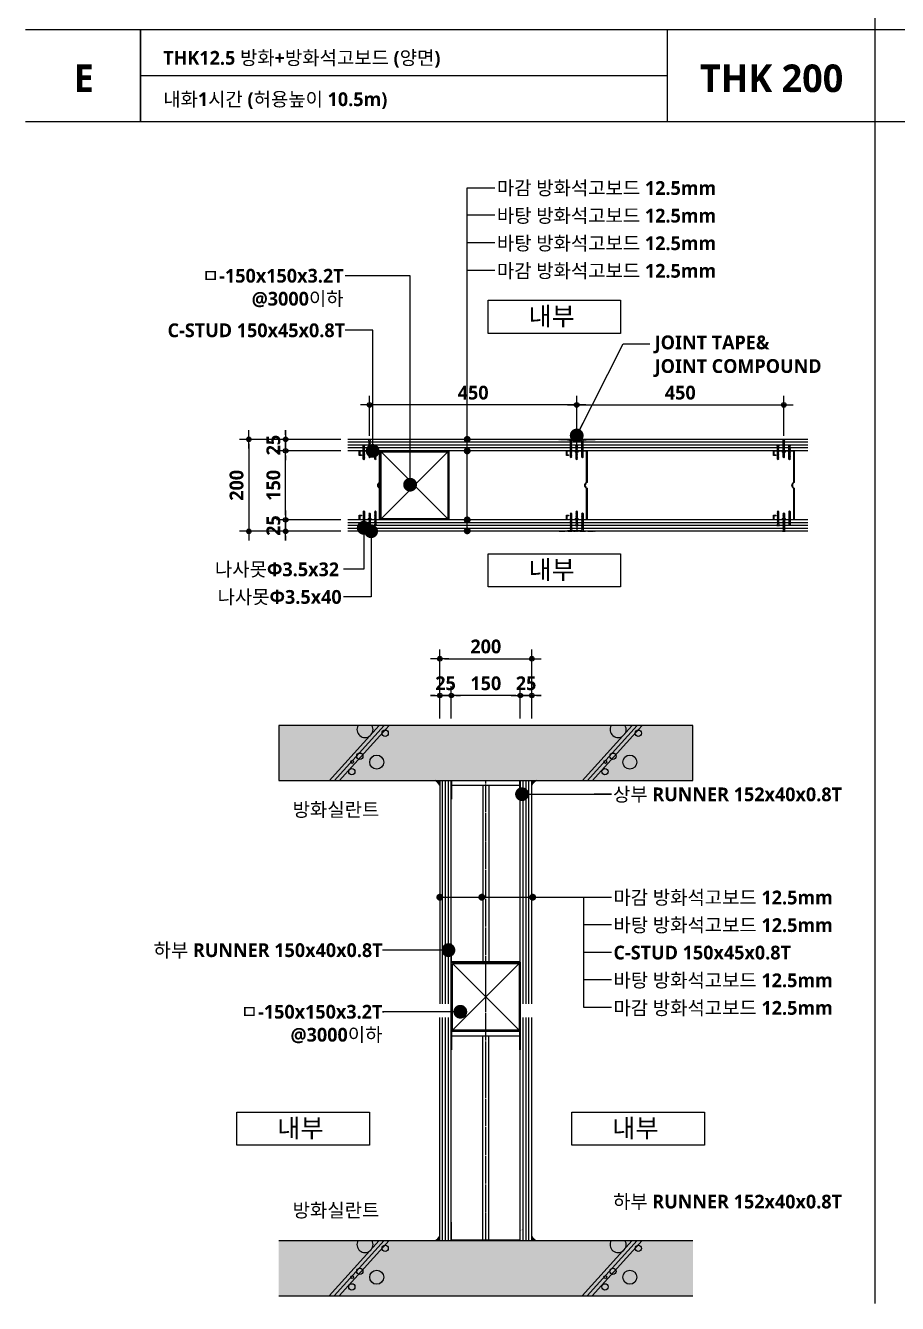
# Model space of a CAD drawing. Extents: x 200 to 24872, y 200 to 5740.
# Drawn here: x 200 to 2094, y 200 to 2978 of the extents above; entities that cross this region are included whole.
import ezdxf
from ezdxf.enums import TextEntityAlignment as Align

# ---------------------------------------------------------------- set-up
doc = ezdxf.new("R2010")
doc.units = 0
doc.header["$LTSCALE"] = 10
doc.header["$MEASUREMENT"] = 0
doc.header["$PDSIZE"] = -2
doc.linetypes.add('CEN', pattern=[62, 60, -1, 0, -1])
doc.layers.get('0').update_dxf_attribs({"linetype": 'CONTINUOUS'})
doc.layers.get('Defpoints').update_dxf_attribs({"color": 143, "linetype": 'CONTINUOUS'})
for name, color, linetype in [('A-253', 253, 'CONTINUOUS'), ('A-ANNO-GRA1', 7, 'CONTINUOUS'), ('A-ANNO-LEAD', 4, 'CONTINUOUS'), ('A-ANNO-TEXT1', 7, 'CONTINUOUS'), ('A-CON', 2, 'CONTINUOUS'), ('A-DIM', 7, 'CONTINUOUS'), ('A-FIN1', 6, 'CONTINUOUS'), ('A-LEADER', 7, 'CONTINUOUS'), ('A-ST-AXIS-BUB', 7, 'CONTINUOUS'), ('A-ST-AXIS-DIM', 7, 'CONTINUOUS'), ('A-STEEL', 7, 'CONTINUOUS'), ('A-STUD', 3, 'CONTINUOUS'), ('A-WALL-DRY', 7, 'CONTINUOUS'), ('CEN', 1, 'CEN'), ('CHAN', 3, 'CONTINUOUS'), ('HAT', 5, 'CONTINUOUS'), ('HT', 8, 'CONTINUOUS'), ('경량철골1', 8, 'CONTINUOUS'), ('나사못32', 8, 'CONTINUOUS'), ('나사못40', 8, 'CONTINUOUS'), ('조인트컴파운드', 8, 'CONTINUOUS')]:
    doc.layers.add(name, color=color, linetype=linetype)
doc.layers.add('A-TEXT-DP', color=181, linetype='CONTINUOUS', plot=False)
doc.styles.add('2020음성 1차', font='NanumGothicBold.ttf')
doc.dimstyles.new('DLEADER', dxfattribs={"dimscale": 50, "dimtxt": 3, "dimasz": 3, "dimexe": 1, "dimexo": 8, "dimgap": 1, "dimtad": 1, "dimdec": 0, "dimrnd": 0.25, "dimdsep": 32, "dimtxsty": '2020음성 1차', "dimblk": 'DOT', "dimcen": 5, "dimclrd": 4, "dimclre": 4, "dimclrt": 3, "dimadec": 0, "dimazin": 0, "dimtfac": 1, "dimtdec": 0, "dimtix": 1, "dimtmove": 2, "dimatfit": 1, "dimldrblk": 'DOT', "dimfxl": 1, "dimarcsym": 0})
doc.dimstyles.new('RI-DOT-150', dxfattribs={"dimscale": 150, "dimtxt": 3, "dimasz": 1, "dimexe": 2, "dimexo": 2, "dimgap": 1, "dimtad": 1, "dimdec": 0, "dimzin": 9, "dimdsep": 46, "dimtxsty": '2020음성 1차', "dimcen": 0, "dimclrd": 256, "dimclre": 256, "dimclrt": 3, "dimadec": 0, "dimazin": 0, "dimtm": 1e-09, "dimtfac": 1, "dimtdec": 0, "dimtix": 1, "dimtmove": 2, "dimatfit": 3, "dimfxl": 1.25, "dimtolj": 1, "dimtzin": 0, "dimlwd": -1, "dimlwe": -1, "dimarcsym": 0})

# ---------------------------------------------------------------- blocks, each defined once
blk = doc.blocks.new('DIMDOT')
at = {"layer": 'A-DIM', "color": 7, "linetype": 'Continuous'}
blk.add_line((-2, 0), (2, 0), dxfattribs=at)
for radius in [0.5, 0.25]:
    blk.add_circle((0, 0), radius, dxfattribs=at)
blk = doc.blocks.new('*D18')
at = {"layer": 'A-ST-AXIS-DIM'}
for p, q in [((885, 2078.7), (665, 2078.7)), ((685, 2068.7), (685, 1888.7)), ((885, 1878.7), (665, 1878.7))]:
    blk.add_line(p, q, dxfattribs=at)
at = {"layer": 'Defpoints', "color": 0}
for p in [(900, 2078.7), (685, 1878.7), (900, 1878.7)]:
    blk.add_point(p, dxfattribs=at)
at = {"layer": 'A-ST-AXIS-DIM', "linetype": 'ByBlock', "xscale": 10, "yscale": 10, "zscale": 10}
for p, rotation in [((685, 2078.7), 90), ((685, 1878.7), 270)]:
    blk.add_blockref('DIMDOT', p, dxfattribs=dict(at, rotation=rotation))
at = {"layer": 'A-ST-AXIS-DIM', "color": 3, "ltscale": 10, "insert": (658.5, 1978.7), "char_height": 30, "attachment_point": 5, "rotation": 90, "style": '2020음성 1차'}
blk.add_mtext('\\A1;200', dxfattribs=at)
blk = doc.blocks.new('*D19')
at = {"layer": 'A-ST-AXIS-DIM'}
for p, q in [((885, 2053.7), (745, 2053.7)), ((765, 1913.7), (765, 2043.7)), ((885, 1903.7), (745, 1903.7))]:
    blk.add_line(p, q, dxfattribs=at)
at = {"layer": 'Defpoints', "color": 0}
for p in [(765, 2053.7), (900, 2053.7), (900, 1903.7)]:
    blk.add_point(p, dxfattribs=at)
at = {"layer": 'A-ST-AXIS-DIM', "linetype": 'ByBlock', "xscale": 10, "yscale": 10, "zscale": 10}
for p, rotation in [((765, 2053.7), 90), ((765, 1903.7), 270)]:
    blk.add_blockref('DIMDOT', p, dxfattribs=dict(at, rotation=rotation))
at = {"layer": 'A-ST-AXIS-DIM', "color": 3, "ltscale": 10, "insert": (738.5, 1978.7), "char_height": 30, "attachment_point": 5, "rotation": 90, "style": '2020음성 1차'}
blk.add_mtext('\\A1;150', dxfattribs=at)
blk = doc.blocks.new('*D20')
at = {"layer": 'A-ST-AXIS-DIM'}
for p, q in [((765, 1913.7), (765, 1923.7)), ((885, 1903.7), (745, 1903.7)), ((765, 1878.7), (765, 1903.7)), ((885, 1878.7), (745, 1878.7)), ((765, 1868.7), (765, 1858.7))]:
    blk.add_line(p, q, dxfattribs=at)
at = {"layer": 'Defpoints', "color": 0}
for p in [(765, 1903.7), (900, 1903.7), (900, 1878.7)]:
    blk.add_point(p, dxfattribs=at)
at = {"layer": 'A-ST-AXIS-DIM', "linetype": 'ByBlock', "xscale": 10, "yscale": 10, "zscale": 10}
for p, rotation in [((765, 1903.7), 270), ((765, 1878.7), 90)]:
    blk.add_blockref('DIMDOT', p, dxfattribs=dict(at, rotation=rotation))
at = {"layer": 'A-ST-AXIS-DIM', "color": 3, "ltscale": 10, "insert": (738.5, 1891.2), "char_height": 30, "attachment_point": 5, "rotation": 90, "style": '2020음성 1차'}
blk.add_mtext('\\A1;25', dxfattribs=at)
blk = doc.blocks.new('*D21')
at = {"layer": 'A-ST-AXIS-DIM'}
for p, q in [((765, 2088.7), (765, 2098.7)), ((885, 2078.7), (745, 2078.7)), ((765, 2053.7), (765, 2078.7)), ((885, 2053.7), (745, 2053.7)), ((765, 2043.7), (765, 2033.7))]:
    blk.add_line(p, q, dxfattribs=at)
at = {"layer": 'Defpoints', "color": 0}
for p in [(765, 2078.7), (900, 2078.7), (900, 2053.7)]:
    blk.add_point(p, dxfattribs=at)
at = {"layer": 'A-ST-AXIS-DIM', "linetype": 'ByBlock', "xscale": 10, "yscale": 10, "zscale": 10}
for p, rotation in [((765, 2078.7), 270), ((765, 2053.7), 90)]:
    blk.add_blockref('DIMDOT', p, dxfattribs=dict(at, rotation=rotation))
at = {"layer": 'A-ST-AXIS-DIM', "color": 3, "ltscale": 10, "insert": (738.5, 2066.2), "char_height": 30, "attachment_point": 5, "rotation": 90, "style": '2020음성 1차'}
blk.add_mtext('\\A1;25', dxfattribs=at)
blk = doc.blocks.new('222')
at = {"layer": 'HT'}
for p, q in [((9529.3, 4310.3), (9583.7, 4370.3)), ((9540.1, 4310.3), (9594.5, 4370.3))]:
    blk.add_line(p, q, dxfattribs=at)
at = {"layer": 'HT', "color": 4}
blk.add_line((9534.7, 4310.3), (9589.1, 4370.3), dxfattribs=at)
at = {"layer": 'HT'}
for centre, radius in [((9569.8, 4360.6), 3.41), ((9542.8, 4350.1), 7.63), ((9569.4, 4350), 1.53), ((9561.1, 4343.7), 3.41), ((9533.6, 4318.7), 3.41)]:
    blk.add_circle(centre, radius, dxfattribs=at)
blk.add_arc((9555.5, 4314.7), 8.7, 329.3752, 210.6248, dxfattribs=at)
blk = doc.blocks.new('*D22')
at = {"layer": 'A-ST-AXIS-DIM'}
for p, q in [((1397.5, 2086.1), (1397.5, 2173.6)), ((1847.5, 2086.1), (1847.5, 2173.6)), ((1407.5, 2153.6), (1837.5, 2153.6))]:
    blk.add_line(p, q, dxfattribs=at)
at = {"layer": 'Defpoints', "color": 0}
for p in [(1847.5, 2153.6), (1397.5, 2071.1), (1847.5, 2071.1)]:
    blk.add_point(p, dxfattribs=at)
at = {"layer": 'A-ST-AXIS-DIM', "linetype": 'ByBlock', "xscale": 10, "yscale": 10, "zscale": 10, "rotation": 180}
blk.add_blockref('DIMDOT', (1397.5, 2153.6), dxfattribs=at)
at = {"layer": 'A-ST-AXIS-DIM', "linetype": 'ByBlock', "xscale": 10, "yscale": 10, "zscale": 10}
blk.add_blockref('DIMDOT', (1847.5, 2153.6), dxfattribs=at)
at = {"layer": 'A-ST-AXIS-DIM', "color": 3, "ltscale": 10, "insert": (1622.5, 2180.1), "char_height": 30, "attachment_point": 5, "style": '2020음성 1차'}
blk.add_mtext('\\A1;450', dxfattribs=at)
blk = doc.blocks.new('*D23')
at = {"layer": 'A-ST-AXIS-DIM'}
for p, q in [((947.5, 2086.1), (947.5, 2173.6)), ((1397.5, 2086.1), (1397.5, 2173.6)), ((1387.5, 2153.6), (957.5, 2153.6))]:
    blk.add_line(p, q, dxfattribs=at)
at = {"layer": 'Defpoints', "color": 0}
for p in [(947.5, 2153.6), (947.5, 2071.1), (1397.5, 2071.1)]:
    blk.add_point(p, dxfattribs=at)
at = {"layer": 'A-ST-AXIS-DIM', "linetype": 'ByBlock', "xscale": 10, "yscale": 10, "zscale": 10, "rotation": 180}
blk.add_blockref('DIMDOT', (947.5, 2153.6), dxfattribs=at)
at = {"layer": 'A-ST-AXIS-DIM', "linetype": 'ByBlock', "xscale": 10, "yscale": 10, "zscale": 10}
blk.add_blockref('DIMDOT', (1397.5, 2153.6), dxfattribs=at)
at = {"layer": 'A-ST-AXIS-DIM', "color": 3, "ltscale": 10, "insert": (1172.5, 2180.1), "char_height": 30, "attachment_point": 5, "style": '2020음성 1차'}
blk.add_mtext('\\A1;450', dxfattribs=at)
blk = doc.blocks.new('_Dot')
at = {"color": 0, "lineweight": -2}
blk.add_line((-0.5, 0), (-1, 0), dxfattribs=at)
at = {"color": 0, "const_width": 0.5}
blk.add_lwpolyline([(-0.25, 0, 1), (0.25, 0, 1)], format="xyb", close=True, dxfattribs=at)
blk = doc.blocks.new('SYM-DOT')
at = {"layer": 'A-LEADER', "const_width": 7.5}
blk.add_lwpolyline([(-7.1, 1.8, 1), (0.4, 1.8, 1)], format="xyb", close=True, dxfattribs=at)
blk = doc.blocks.new('*D24')
at = {"layer": 'A-ST-AXIS-DIM'}
for p, q in [((1100, 1471.7), (1100, 1621.7)), ((1300, 1471.7), (1300, 1621.7)), ((1110, 1601.7), (1290, 1601.7))]:
    blk.add_line(p, q, dxfattribs=at)
at = {"layer": 'Defpoints', "color": 0}
for p in [(1300, 1601.7), (1100, 1456.7), (1300, 1456.7)]:
    blk.add_point(p, dxfattribs=at)
at = {"layer": 'A-ST-AXIS-DIM', "linetype": 'ByBlock', "xscale": 10, "yscale": 10, "zscale": 10, "rotation": 180}
blk.add_blockref('DIMDOT', (1100, 1601.7), dxfattribs=at)
at = {"layer": 'A-ST-AXIS-DIM', "linetype": 'ByBlock', "xscale": 10, "yscale": 10, "zscale": 10}
blk.add_blockref('DIMDOT', (1300, 1601.7), dxfattribs=at)
at = {"layer": 'A-ST-AXIS-DIM', "color": 3, "ltscale": 10, "insert": (1200, 1628.2), "char_height": 30, "attachment_point": 5, "style": '2020음성 1차'}
blk.add_mtext('\\A1;200', dxfattribs=at)
blk = doc.blocks.new('*D25')
at = {"layer": 'A-ST-AXIS-DIM'}
for p, q in [((1125, 1471.7), (1125, 1541.7)), ((1275, 1471.7), (1275, 1541.7)), ((1265, 1521.7), (1135, 1521.7))]:
    blk.add_line(p, q, dxfattribs=at)
at = {"layer": 'Defpoints', "color": 0}
for p in [(1125, 1521.7), (1125, 1456.7), (1275, 1456.7)]:
    blk.add_point(p, dxfattribs=at)
at = {"layer": 'A-ST-AXIS-DIM', "linetype": 'ByBlock', "xscale": 10, "yscale": 10, "zscale": 10, "rotation": 180}
blk.add_blockref('DIMDOT', (1125, 1521.7), dxfattribs=at)
at = {"layer": 'A-ST-AXIS-DIM', "linetype": 'ByBlock', "xscale": 10, "yscale": 10, "zscale": 10}
blk.add_blockref('DIMDOT', (1275, 1521.7), dxfattribs=at)
at = {"layer": 'A-ST-AXIS-DIM', "color": 3, "ltscale": 10, "insert": (1200, 1548.2), "char_height": 30, "attachment_point": 5, "style": '2020음성 1차'}
blk.add_mtext('\\A1;150', dxfattribs=at)
blk = doc.blocks.new('*D26')
at = {"layer": 'A-ST-AXIS-DIM'}
for p, q in [((1100, 1471.7), (1100, 1541.7)), ((1125, 1471.7), (1125, 1541.7)), ((1090, 1521.7), (1080, 1521.7)), ((1125, 1521.7), (1100, 1521.7)), ((1135, 1521.7), (1145, 1521.7))]:
    blk.add_line(p, q, dxfattribs=at)
at = {"layer": 'Defpoints', "color": 0}
for p in [(1100, 1521.7), (1100, 1456.7), (1125, 1456.7)]:
    blk.add_point(p, dxfattribs=at)
at = {"layer": 'A-ST-AXIS-DIM', "linetype": 'ByBlock', "xscale": 10, "yscale": 10, "zscale": 10}
blk.add_blockref('DIMDOT', (1100, 1521.7), dxfattribs=at)
at = {"layer": 'A-ST-AXIS-DIM', "linetype": 'ByBlock', "xscale": 10, "yscale": 10, "zscale": 10, "rotation": 180}
blk.add_blockref('DIMDOT', (1125, 1521.7), dxfattribs=at)
at = {"layer": 'A-ST-AXIS-DIM', "color": 3, "ltscale": 10, "insert": (1112.5, 1548.2), "char_height": 30, "attachment_point": 5, "style": '2020음성 1차'}
blk.add_mtext('\\A1;25', dxfattribs=at)
blk = doc.blocks.new('*D27')
at = {"layer": 'A-ST-AXIS-DIM'}
for p, q in [((1275, 1471.7), (1275, 1541.7)), ((1300, 1471.7), (1300, 1541.7)), ((1265, 1521.7), (1255, 1521.7)), ((1300, 1521.7), (1275, 1521.7)), ((1310, 1521.7), (1320, 1521.7))]:
    blk.add_line(p, q, dxfattribs=at)
at = {"layer": 'Defpoints', "color": 0}
for p in [(1275, 1521.7), (1275, 1456.7), (1300, 1456.7)]:
    blk.add_point(p, dxfattribs=at)
at = {"layer": 'A-ST-AXIS-DIM', "linetype": 'ByBlock', "xscale": 10, "yscale": 10, "zscale": 10}
blk.add_blockref('DIMDOT', (1275, 1521.7), dxfattribs=at)
at = {"layer": 'A-ST-AXIS-DIM', "linetype": 'ByBlock', "xscale": 10, "yscale": 10, "zscale": 10, "rotation": 180}
blk.add_blockref('DIMDOT', (1300, 1521.7), dxfattribs=at)
at = {"layer": 'A-ST-AXIS-DIM', "color": 3, "ltscale": 10, "insert": (1287.5, 1548.2), "char_height": 30, "attachment_point": 5, "style": '2020음성 1차'}
blk.add_mtext('\\A1;25', dxfattribs=at)
blk = doc.blocks.new('kcc나사못40')
at = {"layer": '나사못40'}
for p, q in [((1.5, 38.5), (1, 38.2)), ((1, 38.2), (1.5, 37.9)), ((1.5, 37.2), (1, 36.9)), ((1, 36.9), (1.5, 36.6)), ((1.5, 35.9), (1, 35.6)), ((1, 35.6), (1.5, 35.3)), ((1.5, 34.6), (1, 34.3)), ((1, 34.3), (1.5, 34)), ((1.5, 33.3), (1, 33)), ((1, 33), (1.5, 32.7)), ((1.5, 32), (1, 31.7)), ((1, 31.7), (1.5, 31.4)), ((1.5, 30.7), (1, 30.4)), ((1, 30.4), (1.5, 30.1)), ((1.5, 29.4), (1, 29.1)), ((1, 29.1), (1.5, 28.8)), ((1.5, 28.1), (1, 27.8)), ((1, 27.8), (1.5, 27.5)), ((1.5, 38.5), (2.8, 40)), ((1.5, 38.5), (4, 37.9)), ((1.5, 37.9), (4, 37.3)), ((1.5, 37.9), (1.5, 37.2)), ((1.5, 37.9), (4, 37.9)), ((1.5, 37.2), (4, 36.6)), ((1.5, 36.6), (4, 36)), ((1.5, 36.6), (1.5, 35.9)), ((1.5, 36.6), (4, 36.6)), ((1.5, 35.9), (4, 35.3)), ((1.5, 35.3), (4, 34.7)), ((1.5, 35.3), (1.5, 34.6)), ((1.5, 35.3), (4, 35.3)), ((1.5, 34.6), (4, 34)), ((1.5, 34), (1.5, 33.3)), ((1.5, 34), (4, 33.4)), ((1.5, 34), (4, 34)), ((1.5, 33.3), (4, 32.7)), ((1.5, 32.7), (4, 32.1)), ((1.5, 32.7), (1.5, 32)), ((1.5, 32.7), (4, 32.7)), ((1.5, 32), (4, 31.4)), ((1.5, 31.4), (1.5, 30.7)), ((1.5, 31.4), (4, 30.8)), ((1.5, 31.4), (4, 31.4)), ((1.5, 30.7), (4, 30.1)), ((1.5, 30.1), (4, 29.5)), ((1.5, 30.1), (1.5, 29.4)), ((1.5, 30.1), (4, 30.1)), ((1.5, 29.4), (4, 28.8)), ((1.5, 28.8), (1.5, 28.1)), ((1.5, 28.8), (4, 28.2)), ((1.5, 28.8), (4, 28.8)), ((1.5, 28.1), (4, 27.5)), ((4, 38.6), (2.8, 40)), ((4, 38.6), (4, 37.9)), ((4, 37.9), (4.5, 37.6)), ((4.5, 37.6), (4, 37.3)), ((4, 37.3), (4, 36.6)), ((4, 36.6), (4.5, 36.3)), ((4.5, 36.3), (4, 36)), ((4, 36), (4, 35.3)), ((4, 35.3), (4.5, 35)), ((4.5, 35), (4, 34.7)), ((4, 34.7), (4, 34)), ((4, 34), (4.5, 33.7)), ((4.5, 33.7), (4, 33.4)), ((4, 33.4), (4, 32.7)), ((4, 32.7), (4.5, 32.4)), ((4.5, 32.4), (4, 32.1)), ((4, 32.1), (4, 31.4)), ((4, 31.4), (4.5, 31.1)), ((4.5, 31.1), (4, 30.8)), ((4, 30.8), (4, 30.1)), ((4, 30.1), (4.5, 29.8)), ((4.5, 29.8), (4, 29.5)), ((4, 29.5), (4, 28.8)), ((4, 28.8), (4.5, 28.5)), ((4.5, 28.5), (4, 28.2)), ((4, 28.2), (4, 27.5)), ((0, 0.4), (5.5, 0.4)), ((0, 0), (0, 0.4)), ((1.5, 26.8), (1, 26.5)), ((1, 26.5), (1.5, 26.2)), ((1.5, 25.5), (1, 25.2)), ((1, 25.2), (1.5, 24.9)), ((1.5, 24.2), (1, 23.9)), ((1, 23.9), (1.5, 23.6)), ((1.5, 22.9), (1, 22.6)), ((1, 22.6), (1.5, 22.3)), ((1.5, 21.6), (1, 21.3)), ((1, 21.3), (1.5, 21)), ((1.5, 20.3), (1, 20)), ((1, 20), (1.5, 19.7)), ((1.5, 19), (1, 18.7)), ((1, 18.7), (1.5, 18.4)), ((1.5, 17.7), (1, 17.4)), ((1, 17.4), (1.5, 17.1)), ((1.5, 16.4), (1, 16.1)), ((1, 16.1), (1.5, 15.8)), ((1.5, 15.1), (1, 14.8)), ((1, 14.8), (1.5, 14.5)), ((1.5, 13.8), (1, 13.5)), ((1, 13.5), (1.5, 13.2)), ((1.5, 12.5), (1, 12.2)), ((1, 12.2), (1.5, 11.9)), ((1.5, 11.2), (1, 10.9)), ((1, 10.9), (1.5, 10.6)), ((1.5, 9.9), (1, 9.6)), ((1, 9.6), (1.5, 9.3)), ((1.5, 8.6), (1, 8.3)), ((1, 8.3), (1.5, 8)), ((1.5, 7.3), (1, 7)), ((1, 7), (1.5, 6.7)), ((1.5, 27.5), (4, 26.9)), ((1.5, 27.5), (1.5, 26.8)), ((1.5, 27.5), (4, 27.5)), ((1.5, 26.8), (4, 26.2)), ((1.5, 26.2), (1.5, 25.5)), ((1.5, 26.2), (4, 25.6)), ((1.5, 26.2), (4, 26.2)), ((1.5, 25.5), (4, 24.9)), ((1.5, 24.9), (4, 24.3)), ((1.5, 24.9), (1.5, 24.2)), ((1.5, 24.9), (4, 24.9)), ((1.5, 24.2), (4, 23.6)), ((1.5, 23.6), (1.5, 22.9)), ((1.5, 23.6), (4, 23)), ((1.5, 23.6), (4, 23.6)), ((1.5, 22.9), (4, 22.3)), ((1.5, 22.3), (4, 21.7)), ((1.5, 22.3), (1.5, 21.6)), ((1.5, 22.3), (4, 22.3)), ((1.5, 21.6), (4, 21)), ((1.5, 21), (1.5, 20.3)), ((1.5, 21), (4, 20.4)), ((1.5, 21), (4, 21)), ((1.5, 20.3), (4, 19.7)), ((1.5, 19.7), (4, 19.1)), ((1.5, 19.7), (1.5, 19)), ((1.5, 19.7), (4, 19.7)), ((1.5, 19), (4, 18.4)), ((1.5, 18.4), (1.5, 17.7)), ((1.5, 18.4), (4, 17.8)), ((1.5, 18.4), (4, 18.4)), ((1.5, 17.7), (4, 17.1)), ((1.5, 17.1), (4, 16.5)), ((1.5, 17.1), (1.5, 16.4)), ((1.5, 17.1), (4, 17.1)), ((1.5, 16.4), (4, 15.8)), ((1.5, 15.8), (1.5, 15.1)), ((1.5, 15.8), (4, 15.2)), ((1.5, 15.8), (4, 15.8)), ((1.5, 15.1), (4, 14.5)), ((1.5, 14.5), (4, 13.9)), ((1.5, 14.5), (1.5, 13.8)), ((1.5, 14.5), (4, 14.5)), ((1.5, 13.8), (4, 13.2)), ((1.5, 13.2), (1.5, 12.5)), ((1.5, 13.2), (4, 12.6)), ((1.5, 13.2), (4, 13.2)), ((1.5, 12.5), (4, 11.9)), ((1.5, 11.9), (4, 11.3)), ((1.5, 11.9), (1.5, 11.2)), ((1.5, 11.9), (4, 11.9)), ((1.5, 11.2), (4, 10.6)), ((1.5, 10.6), (1.5, 9.9)), ((1.5, 10.6), (4, 10)), ((1.5, 10.6), (4, 10.6)), ((1.5, 9.9), (4, 9.3)), ((1.5, 9.3), (4, 8.7)), ((1.5, 9.3), (1.5, 8.6)), ((1.5, 9.3), (4, 9.3)), ((1.5, 8.6), (4, 8)), ((1.5, 8), (1.5, 7.3)), ((1.5, 8), (4, 7.4)), ((1.5, 8), (4, 8)), ((1.5, 7.3), (4, 6.7)), ((1.5, 6.7), (4, 6.1)), ((1.5, 6.7), (4, 6.7)), ((1.5, 6.7), (1.5, 5.4)), ((4, 27.5), (4.5, 27.2)), ((4.5, 27.2), (4, 26.9)), ((4, 26.9), (4, 26.2)), ((4, 26.2), (4.5, 25.9)), ((4.5, 25.9), (4, 25.6)), ((4, 25.6), (4, 24.9)), ((4, 24.9), (4.5, 24.6)), ((4.5, 24.6), (4, 24.3)), ((4, 24.3), (4, 23.6)), ((4, 23.6), (4.5, 23.3)), ((4.5, 23.3), (4, 23)), ((4, 23), (4, 22.3)), ((4, 22.3), (4.5, 22)), ((4.5, 22), (4, 21.7)), ((4, 21.7), (4, 21)), ((4, 21), (4.5, 20.7)), ((4.5, 20.7), (4, 20.4)), ((4, 20.4), (4, 19.7)), ((4, 19.7), (4.5, 19.4)), ((4.5, 19.4), (4, 19.1)), ((4, 19.1), (4, 18.4)), ((4, 18.4), (4.5, 18.1)), ((4.5, 18.1), (4, 17.8)), ((4, 17.8), (4, 17.1)), ((4, 17.1), (4.5, 16.8)), ((4.5, 16.8), (4, 16.5)), ((4, 16.5), (4, 15.8)), ((4, 15.8), (4.5, 15.5)), ((4.5, 15.5), (4, 15.2)), ((4, 15.2), (4, 14.5)), ((4, 14.5), (4.5, 14.2)), ((4.5, 14.2), (4, 13.9)), ((4, 13.9), (4, 13.2)), ((4, 13.2), (4.5, 12.9)), ((4.5, 12.9), (4, 12.6)), ((4, 12.6), (4, 11.9)), ((4, 11.9), (4.5, 11.6)), ((4.5, 11.6), (4, 11.3)), ((4, 11.3), (4, 10.6)), ((4, 10.6), (4.5, 10.3)), ((4.5, 10.3), (4, 10)), ((4, 10), (4, 9.3)), ((4, 9.3), (4.5, 9)), ((4.5, 9), (4, 8.7)), ((4, 8.7), (4, 8)), ((4, 8), (4.5, 7.7)), ((4.5, 7.7), (4, 7.4)), ((4, 7.4), (4, 6.7)), ((4, 6.7), (4.5, 6.4)), ((4.5, 6.4), (4, 6.1)), ((4, 6.1), (4, 5.4)), ((5.5, 0), (5.5, 0.4)), ((0, 0), (5.5, 0))]:
    blk.add_line(p, q, dxfattribs=at)
at = {"layer": '나사못40', "extrusion": (0, 0, -1)}
blk.add_ellipse((0, 5.4), major_axis=(0, -5), ratio=0.3, start_param=4.712389, end_param=6.283185, dxfattribs=at)
at = {"layer": '나사못40'}
blk.add_ellipse((5.5, 5.4), major_axis=(0, -5), ratio=0.3, start_param=4.712389, end_param=6.283185, dxfattribs=at)
blk = doc.blocks.new('kcc나사못32')
at = {"layer": '나사못32'}
for p, q in [((1.5, 29.9), (1, 29.6)), ((1, 29.6), (1.5, 29.3)), ((1.5, 28.6), (1, 28.3)), ((1, 28.3), (1.5, 28)), ((1.5, 30.6), (2.8, 32)), ((1.5, 30.6), (1.5, 29.9)), ((4, 30.5), (1.5, 29.9)), ((4, 29.9), (1.5, 29.9)), ((4, 29.9), (1.5, 29.3)), ((1.5, 29.3), (1.5, 28.6)), ((4, 29.2), (1.5, 28.6)), ((4, 28.6), (1.5, 28.6)), ((4, 28.6), (1.5, 28)), ((1.5, 28), (1.5, 27.3)), ((4, 27.9), (1.5, 27.3)), ((4, 30.5), (2.8, 32)), ((4, 30.5), (4.5, 30.2)), ((4.5, 30.2), (4, 29.9)), ((4, 29.9), (4, 29.2)), ((4, 29.2), (4.5, 28.9)), ((4.5, 28.9), (4, 28.6)), ((4, 28.6), (4, 27.9)), ((4, 27.9), (4.5, 27.6)), ((0, 0), (0, 0.4)), ((5.5, 0.4), (0, 0.4)), ((1.5, 27.3), (1, 27)), ((1, 27), (1.5, 26.7)), ((1.5, 26), (1, 25.7)), ((1, 25.7), (1.5, 25.4)), ((1.5, 24.7), (1, 24.4)), ((1, 24.4), (1.5, 24.1)), ((1.5, 23.4), (1, 23.1)), ((1, 23.1), (1.5, 22.8)), ((1.5, 22.1), (1, 21.8)), ((1, 21.8), (1.5, 21.5)), ((1.5, 20.8), (1, 20.5)), ((1, 20.5), (1.5, 20.2)), ((1.5, 19.5), (1, 19.2)), ((1, 19.2), (1.5, 18.9)), ((1.5, 18.2), (1, 17.9)), ((1, 17.9), (1.5, 17.6)), ((1.5, 16.9), (1, 16.6)), ((1, 16.6), (1.5, 16.3)), ((1.5, 15.6), (1, 15.3)), ((1, 15.3), (1.5, 15)), ((1.5, 14.3), (1, 14)), ((1, 14), (1.5, 13.7)), ((1.5, 13), (1, 12.7)), ((1, 12.7), (1.5, 12.4)), ((1.5, 11.7), (1, 11.4)), ((1, 11.4), (1.5, 11.1)), ((1.5, 10.4), (1, 10.1)), ((1, 10.1), (1.5, 9.8)), ((1.5, 9.1), (1, 8.8)), ((1, 8.8), (1.5, 8.5)), ((1.5, 7.8), (1, 7.5)), ((1, 7.5), (1.5, 7.2)), ((1.5, 6.5), (1, 6.2)), ((1, 6.2), (1.5, 5.9)), ((4, 27.3), (1.5, 27.3)), ((4, 27.3), (1.5, 26.7)), ((1.5, 26.7), (1.5, 26)), ((4, 26.6), (1.5, 26)), ((4, 26), (1.5, 26)), ((4, 26), (1.5, 25.4)), ((1.5, 25.4), (1.5, 24.7)), ((4, 25.3), (1.5, 24.7)), ((4, 24.7), (1.5, 24.7)), ((4, 24.7), (1.5, 24.1)), ((1.5, 24.1), (1.5, 23.4)), ((4, 24), (1.5, 23.4)), ((4, 23.4), (1.5, 23.4)), ((4, 23.4), (1.5, 22.8)), ((1.5, 22.8), (1.5, 22.1)), ((4, 22.7), (1.5, 22.1)), ((4, 22.1), (1.5, 22.1)), ((4, 22.1), (1.5, 21.5)), ((1.5, 21.5), (1.5, 20.8)), ((4, 21.4), (1.5, 20.8)), ((4, 20.8), (1.5, 20.8)), ((4, 20.8), (1.5, 20.2)), ((1.5, 20.2), (1.5, 19.5)), ((4, 20.1), (1.5, 19.5)), ((4, 19.5), (1.5, 19.5)), ((4, 19.5), (1.5, 18.9)), ((1.5, 18.9), (1.5, 18.2)), ((4, 18.8), (1.5, 18.2)), ((4, 18.2), (1.5, 18.2)), ((4, 18.2), (1.5, 17.6)), ((1.5, 17.6), (1.5, 16.9)), ((4, 17.5), (1.5, 16.9)), ((4, 16.9), (1.5, 16.9)), ((4, 16.9), (1.5, 16.3)), ((1.5, 16.3), (1.5, 15.6)), ((4, 16.2), (1.5, 15.6)), ((4, 15.6), (1.5, 15.6)), ((4, 15.6), (1.5, 15)), ((1.5, 15), (1.5, 14.3)), ((4, 14.9), (1.5, 14.3)), ((4, 14.3), (1.5, 14.3)), ((4, 14.3), (1.5, 13.7)), ((1.5, 13.7), (1.5, 13)), ((4, 13.6), (1.5, 13)), ((4, 13), (1.5, 13)), ((4, 13), (1.5, 12.4)), ((1.5, 12.4), (1.5, 11.7)), ((4, 12.3), (1.5, 11.7)), ((4, 11.7), (1.5, 11.7)), ((4, 11.7), (1.5, 11.1)), ((1.5, 11.1), (1.5, 10.4)), ((4, 11), (1.5, 10.4)), ((4, 10.4), (1.5, 10.4)), ((4, 10.4), (1.5, 9.8)), ((1.5, 9.8), (1.5, 9.1)), ((4, 9.7), (1.5, 9.1)), ((4, 9.1), (1.5, 9.1)), ((4, 9.1), (1.5, 8.5)), ((1.5, 8.5), (1.5, 7.8)), ((4, 8.4), (1.5, 7.8)), ((4, 7.8), (1.5, 7.8)), ((4, 7.8), (1.5, 7.2)), ((1.5, 7.2), (1.5, 6.5)), ((4, 7.1), (1.5, 6.5)), ((4, 6.5), (1.5, 6.5)), ((4, 6.5), (1.5, 5.9)), ((1.5, 5.9), (1.5, 5.4)), ((4.5, 27.6), (4, 27.3)), ((4, 27.3), (4, 26.6)), ((4, 26.6), (4.5, 26.3)), ((4.5, 26.3), (4, 26)), ((4, 26), (4, 25.3)), ((4, 25.3), (4.5, 25)), ((4.5, 25), (4, 24.7)), ((4, 24.7), (4, 24)), ((4, 24), (4.5, 23.7)), ((4.5, 23.7), (4, 23.4)), ((4, 23.4), (4, 22.7)), ((4, 22.7), (4.5, 22.4)), ((4.5, 22.4), (4, 22.1)), ((4, 22.1), (4, 21.4)), ((4, 21.4), (4.5, 21.1)), ((4.5, 21.1), (4, 20.8)), ((4, 20.8), (4, 20.1)), ((4, 20.1), (4.5, 19.8)), ((4.5, 19.8), (4, 19.5)), ((4, 19.5), (4, 18.8)), ((4, 18.8), (4.5, 18.5)), ((4.5, 18.5), (4, 18.2)), ((4, 18.2), (4, 17.5)), ((4, 17.5), (4.5, 17.2)), ((4.5, 17.2), (4, 16.9)), ((4, 16.9), (4, 16.2)), ((4, 16.2), (4.5, 15.9)), ((4.5, 15.9), (4, 15.6)), ((4, 15.6), (4, 14.9)), ((4, 14.9), (4.5, 14.6)), ((4.5, 14.6), (4, 14.3)), ((4, 14.3), (4, 13.6)), ((4, 13.6), (4.5, 13.3)), ((4.5, 13.3), (4, 13)), ((4, 13), (4, 12.3)), ((4, 12.3), (4.5, 12)), ((4.5, 12), (4, 11.7)), ((4, 11.7), (4, 11)), ((4, 11), (4.5, 10.7)), ((4.5, 10.7), (4, 10.4)), ((4, 10.4), (4, 9.7)), ((4, 9.7), (4.5, 9.4)), ((4.5, 9.4), (4, 9.1)), ((4, 9.1), (4, 8.4)), ((4, 8.4), (4.5, 8.1)), ((4.5, 8.1), (4, 7.8)), ((4, 7.8), (4, 7.1)), ((4, 7.1), (4.5, 6.8)), ((4.5, 6.8), (4, 6.5)), ((4, 6.5), (4, 5.4)), ((5.5, 0), (5.5, 0.4)), ((5.5, 0), (0, 0))]:
    blk.add_line(p, q, dxfattribs=at)
at = {"layer": '나사못32', "extrusion": (0, 0, -1)}
blk.add_ellipse((0, 5.4), major_axis=(0, 5), ratio=0.3, start_param=1.570796, end_param=3.141593, dxfattribs=at)
at = {"layer": '나사못32'}
blk.add_ellipse((5.5, 5.4), major_axis=(0, 5), ratio=0.3, start_param=1.570796, end_param=3.141593, dxfattribs=at)

msp = doc.modelspace()

# ---------------------------------------------------------------- hatches: boundary and pattern name
at = {"layer": 'A-253'}
h = msp.add_hatch(color=256, dxfattribs=at)
h.dxf.hatch_style = 1
h.paths.add_polyline_path([(750, 1336.7), (1650, 1336.7), (1650, 1456.7), (750, 1456.7)])
h = msp.add_hatch(color=256, dxfattribs=at)
h.dxf.hatch_style = 1
h.paths.add_polyline_path([(750, 336.7), (1650, 336.7), (1650, 216.7), (750, 216.7)])
at = {"layer": 'HAT'}
h = msp.add_hatch(dxfattribs=at)
h.set_pattern_fill('ANSI31', color=256, scale=0.6, style=0)
h.set_pattern_definition([(45, (-5631.2364, 4174.82555), (-0.42426407, 0.42426407), [])])
h.paths.add_polyline_path([(1100, 1336.7), (1090, 1336.7, -0.200138), (1100, 1326.8)])
h = msp.add_hatch(dxfattribs=at)
h.set_pattern_fill('ANSI31', color=256, scale=0.6, style=0)
h.set_pattern_definition([(45, (-5581.2364, 4174.82555), (-0.42426407, 0.42426407), [])])
h.paths.add_polyline_path([(1300, 1336.7), (1310, 1336.7, 0.200138), (1300, 1326.8)])
h = msp.add_hatch(dxfattribs=at)
h.set_pattern_fill('ANSI31', color=256, scale=0.6, style=0)
h.set_pattern_definition([(45, (-5631.2364, 3123.9594), (-0.42426407, 0.42426407), [])])
h.paths.add_polyline_path([(1100, 336.7), (1090, 336.7, 0.200138), (1100, 346.6)])
h = msp.add_hatch(dxfattribs=at)
h.set_pattern_fill('ANSI31', color=256, scale=0.6, style=0)
h.set_pattern_definition([(45, (-5581.2364, 3123.9594), (-0.42426407, 0.42426407), [])])
h.paths.add_polyline_path([(1300, 336.7), (1310, 336.7, -0.200138), (1300, 346.6)])
at = {"layer": '조인트컴파운드'}
h = msp.add_hatch(dxfattribs=at)
h.set_pattern_fill('ANSI31', color=256, scale=0.1, style=0)
h.set_pattern_definition([(45, (-3868.4932, -16588.68215), (-0.224506403, 0.224506403), [])])
edge = h.paths.add_edge_path()
edge.add_ellipse((1379.8, 2073.3), major_axis=(0, 5), ratio=0.3, start_angle=329.4726, end_angle=360)
edge.add_line((1379.8, 2078.3), (1379.8, 2078.7))
edge.add_line((1379.8, 2078.7), (1357.5, 2078.7))
edge.add_line((1357.5, 2078.7), (1380.5, 2077.6))
h.paths.add_polyline_path([(1385.3, 2078.7), (1379.8, 2078.7), (1379.8, 2078.3), (1385.3, 2078.3)])
edge = h.paths.add_edge_path()
edge.add_ellipse((1385.3, 2073.3), major_axis=(0, 5), ratio=0.3, start_angle=360, end_angle=394.4683)
edge.add_line((1385.2, 2078.3), (1379.8, 2078.3))
edge.add_ellipse((1379.8, 2073.3), major_axis=(0, 5), ratio=0.3, start_angle=329.4726, end_angle=360, ccw=False)
edge.add_line((1380.5, 2077.6), (1384.4, 2077.4))
edge = h.paths.add_edge_path()
edge.add_line((1437.5, 2078.7), (1385.3, 2078.7))
edge.add_line((1385.3, 2078.7), (1385.3, 2078.3))
edge.add_ellipse((1385.3, 2073.3), major_axis=(0, 5), ratio=0.3, start_angle=360, end_angle=394.4683)
edge.add_line((1384.4, 2077.4), (1397.5, 2076.8))
edge.add_line((1397.5, 2076.8), (1437.5, 2078.7))
h = msp.add_hatch(dxfattribs=at)
h.set_pattern_fill('ANSI31', color=256, scale=0.1, style=0)
h.set_pattern_definition([(45, (-3868.4932, -16784.88215), (-0.224506403, 0.224506403), [])])
edge = h.paths.add_edge_path()
edge.add_ellipse((1379.8, 1884.1), major_axis=(0, -5), ratio=0.3, start_angle=0, end_angle=30.5274, ccw=False)
edge.add_line((1379.8, 1879.1), (1379.8, 1878.7))
edge.add_line((1379.8, 1878.7), (1357.5, 1878.7))
edge.add_line((1357.5, 1878.7), (1380.5, 1879.8))
h.paths.add_polyline_path([(1385.3, 1878.7), (1379.8, 1878.7), (1379.8, 1879.1), (1385.3, 1879.1)])
edge = h.paths.add_edge_path()
edge.add_ellipse((1385.3, 1884.1), major_axis=(0, -5), ratio=0.3, start_angle=-34.4683, end_angle=0, ccw=False)
edge.add_line((1385.2, 1879.1), (1379.8, 1879.1))
edge.add_ellipse((1379.8, 1884.1), major_axis=(0, -5), ratio=0.3, start_angle=0, end_angle=30.5274)
edge.add_line((1380.5, 1879.8), (1384.4, 1880))
edge = h.paths.add_edge_path()
edge.add_line((1437.5, 1878.7), (1385.3, 1878.7))
edge.add_line((1385.3, 1878.7), (1385.3, 1879.1))
edge.add_ellipse((1385.3, 1884.1), major_axis=(0, -5), ratio=0.3, start_angle=-34.4683, end_angle=0, ccw=False)
edge.add_line((1384.4, 1880), (1397.5, 1880.6))
edge.add_line((1397.5, 1880.6), (1437.5, 1878.7))

# ---------------------------------------------------------------- linework, layer by layer
at = {"layer": 'A-ANNO-GRA1'}
for p, q in [((2045, 5740), (2045, 200)), ((200, 2970), (7295, 2970)), ((450, 2770), (450, 2970)), ((450, 2970), (450, 2770)), ((1595, 2770), (1595, 2970)), ((450, 2870), (1595, 2870)), ((200, 2770), (7295, 2770))]:
    msp.add_line(p, q, dxfattribs=at)
at = {"layer": 'A-ANNO-LEAD'}
for p, q in [((1219.6, 2565.8), (1159.6, 2565.8)), ((1219.6, 2505.8), (1159.6, 2505.8)), ((1219.6, 2445.8), (1159.6, 2445.8)), ((1412.9, 843.3), (1412.9, 1083.3)), ((1472.9, 1023.3), (1412.9, 1023.3)), ((1472.9, 963.3), (1412.9, 963.3)), ((1472.9, 903.3), (1412.9, 903.3)), ((1472.9, 843.3), (1412.9, 843.3))]:
    msp.add_line(p, q, dxfattribs=at)
for points in [[(1094.6, 1331.3, 0, 12, 0), (1075.5, 1314.8, 0, 0, 0), (1021.6, 1269, 0, 0, 0), (973.6, 1269, 0, 0, 0)], [(1276.3, 359.6, 0, 12, 0), (1295.4, 376.1, 0, 0, 0), (1344.3, 421.9, 0, 0, 0), (1472.9, 421.9, 0, 0, 0)], [(1094.6, 340, 0, 12, 0), (1075.5, 356.5, 0, 0, 0), (1021.6, 402.4, 0, 0, 0), (973.6, 402.4, 0, 0, 0)]]:
    msp.add_lwpolyline(points, format="xyseb", dxfattribs=at)
msp.add_lwpolyline([(1100, 1083.3), (1420.8, 1083.3), (1472.9, 1083.3)], dxfattribs=at)
at = {"layer": 'A-CON'}
for p, q in [((750, 1336.7), (1650, 1336.7)), ((750, 336.7), (1650, 336.7))]:
    msp.add_line(p, q, dxfattribs=at)
at = {"layer": 'A-FIN1'}
for centre, start, end in [((1083.1, 1319.7), 22.6698, 67.94), ((1316.9, 1319.7), 112.06, 157.3302), ((1083.1, 353.6), 292.06, 337.3302), ((1316.9, 353.6), 202.6698, 247.94)]:
    msp.add_arc(centre, 18.3, start, end, dxfattribs=at)
at = {"layer": 'A-ST-AXIS-BUB'}
for points in [[(1493, 2309), (1205, 2309), (1205, 2381), (1493, 2381)], [(1493, 1758), (1205, 1758), (1205, 1830), (1493, 1830)], [(947, 543.9), (659, 543.9), (659, 615.9), (947, 615.9)], [(1675, 543.9), (1387, 543.9), (1387, 615.9), (1675, 615.9)]]:
    msp.add_lwpolyline(points, close=True, dxfattribs=at)
at = {"layer": 'A-STEEL'}
for p, q in [((972.3, 2051.4), (1117.7, 1906)), ((972.3, 1906), (1117.7, 2051.4)), ((1127.3, 939.4), (1272.7, 794)), ((1127.3, 794), (1272.7, 939.4))]:
    msp.add_line(p, q, dxfattribs=at)
for points in [[(970, 2053.7), (1120, 2053.7), (1120, 1903.7), (970, 1903.7)], [(972.3, 2051.4), (1117.7, 2051.4), (1117.7, 1906), (972.3, 1906)], [(1125, 941.7), (1275, 941.7), (1275, 791.7), (1125, 791.7)], [(1127.3, 939.4), (1272.7, 939.4), (1272.7, 794), (1127.3, 794)]]:
    msp.add_lwpolyline(points, close=True, dxfattribs=at)
at = {"layer": 'A-STUD'}
for points in [[(925, 1913.7), (930, 1913.7), (930, 1912.7), (926, 1912.7), (926, 1904.7), (944.1, 1904.7, -0.745356), (950.9, 1904.7), (969, 1904.7), (969, 1971.6, -0.542783), (969, 1985.7), (969, 2052.7), (950.9, 2052.7, -0.745356), (944.1, 2052.7), (926, 2052.7), (926, 2044.7), (930, 2044.7), (930, 2043.7), (925, 2043.7), (925, 2053.7), (945, 2053.7, 1), (950, 2053.7), (970, 2053.7), (970, 1985.2, 0.589997), (970, 1972.2), (970, 1903.7), (950, 1903.7, 1), (945, 1903.7), (925, 1903.7)], [(1375, 1913.7), (1380, 1913.7), (1380, 1912.7), (1376, 1912.7), (1376, 1904.7), (1394.1, 1904.7, -0.745356), (1400.9, 1904.7), (1419, 1904.7), (1419, 1971.6, -0.542783), (1419, 1985.7), (1419, 2052.7), (1400.9, 2052.7, -0.745356), (1394.1, 2052.7), (1376, 2052.7), (1376, 2044.7), (1380, 2044.7), (1380, 2043.7), (1375, 2043.7), (1375, 2053.7), (1395, 2053.7, 1), (1400, 2053.7), (1420, 2053.7), (1420, 1985.2, 0.589997), (1420, 1972.2), (1420, 1903.7), (1400, 1903.7, 1), (1395, 1903.7), (1375, 1903.7)], [(1825, 1913.7), (1830, 1913.7), (1830, 1912.7), (1826, 1912.7), (1826, 1904.7), (1844.1, 1904.7, -0.745356), (1850.9, 1904.7), (1869, 1904.7), (1869, 1971.6, -0.542783), (1869, 1985.7), (1869, 2052.7), (1850.9, 2052.7, -0.745356), (1844.1, 2052.7), (1826, 2052.7), (1826, 2044.7), (1830, 2044.7), (1830, 2043.7), (1825, 2043.7), (1825, 2053.7), (1845, 2053.7, 1), (1850, 2053.7), (1870, 2053.7), (1870, 1985.2, 0.589997), (1870, 1972.2), (1870, 1903.7), (1850, 1903.7, 1), (1845, 1903.7), (1825, 1903.7)]]:
    msp.add_lwpolyline(points, format="xyb", close=True, dxfattribs=at)
at = {"layer": 'A-TEXT-DP'}
msp.add_line((750, 216.7), (1650, 216.7), dxfattribs=at)
msp.add_lwpolyline([(1650, 1336.7), (1650, 1456.7), (750, 1456.7), (750, 1336.7)], dxfattribs=at)
at = {"layer": 'A-WALL-DRY'}
for p, q in [((1900, 2078.7), (900, 2078.7)), ((1900, 2072.4), (900, 2072.4)), ((1900, 2066.2), (900, 2066.2)), ((1900, 2059.9), (900, 2059.9)), ((1397.5, 2076.8), (1357.5, 2078.7)), ((1397.5, 2076.8), (1437.5, 2078.7)), ((1397.5, 2066.2), (1397.5, 2076.8)), ((1900, 2053.7), (900, 2053.7)), ((1900, 1903.7), (900, 1903.7)), ((1900, 1897.4), (900, 1897.4)), ((1900, 1891.2), (900, 1891.2)), ((1397.5, 1891.2), (1397.5, 1880.6)), ((1900, 1884.9), (900, 1884.9)), ((1900, 1878.7), (900, 1878.7)), ((1397.5, 1880.6), (1357.5, 1878.7)), ((1397.5, 1880.6), (1437.5, 1878.7)), ((1100, 1336.7), (1100, 851.7)), ((1106.2, 851.7), (1106.2, 1336.7)), ((1112.5, 851.7), (1112.5, 1336.7)), ((1118.7, 851.7), (1118.7, 1336.7)), ((1125, 851.7), (1125, 1336.7)), ((1275, 851.7), (1275, 1336.7)), ((1281.3, 851.7), (1281.3, 1336.7)), ((1287.5, 851.7), (1287.5, 1336.7)), ((1293.8, 851.7), (1293.8, 1336.7)), ((1300, 851.7), (1300, 1336.7)), ((1100, 336.7), (1100, 821.7)), ((1106.2, 336.7), (1106.2, 821.7)), ((1112.5, 336.7), (1112.5, 821.7)), ((1118.7, 336.7), (1118.7, 821.7)), ((1125, 336.7), (1125, 821.7)), ((1275, 336.7), (1275, 821.7)), ((1281.3, 336.7), (1281.3, 821.7)), ((1287.5, 336.7), (1287.5, 821.7)), ((1293.8, 336.7), (1293.8, 821.7)), ((1300, 336.7), (1300, 821.7))]:
    msp.add_line(p, q, dxfattribs=at)
at = {"layer": 'CEN', "ltscale": 0.1}
msp.add_line((1200, 336.7), (1200, 1336.7), dxfattribs=at)
at = {"layer": 'CHAN'}
for points in [[(1275, 1296.7), (1274.2, 1296.7), (1274.2, 1335.6, 0.414214), (1273.9, 1335.9), (1126.1, 1335.9, 0.414214), (1125.8, 1335.6), (1125.8, 1296.7), (1125, 1296.7), (1125, 1335.9, -0.414214), (1125.8, 1336.7), (1274.2, 1336.7, -0.414214), (1275, 1335.9)], [(1275, 981.7), (1274.2, 981.7), (1274.2, 942.7, -0.414214), (1273.9, 942.5), (1126.1, 942.5, -0.414214), (1125.8, 942.7), (1125.8, 981.7), (1125, 981.7), (1125, 942.5, 0.414214), (1125.8, 941.7), (1274.2, 941.7, 0.414214), (1275, 942.5)], [(1275, 751.7), (1274.2, 751.7), (1274.2, 790.6, 0.414214), (1273.9, 790.9), (1126.1, 790.9, 0.414214), (1125.8, 790.6), (1125.8, 751.7), (1125, 751.7), (1125, 790.9, -0.414214), (1125.8, 791.7), (1274.2, 791.7, -0.414214), (1275, 790.9)], [(1275, 376.7), (1274.2, 376.7), (1274.2, 337.7, -0.414214), (1273.9, 337.5), (1126.1, 337.5, -0.414214), (1125.8, 337.7), (1125.8, 376.7), (1125, 376.7), (1125, 337.5, 0.414214), (1125.8, 336.7), (1274.2, 336.7, 0.414214), (1275, 337.5)]]:
    msp.add_lwpolyline(points, format="xyb", close=True, dxfattribs=at)
at = {"layer": '경량철골1'}
for p, q in [((1125.8, 1326.7), (1274.2, 1326.7)), ((1193.5, 1326.7), (1193.5, 941.7)), ((1206.5, 1326.7), (1206.5, 941.7)), ((1125.8, 781.7), (1274.2, 781.7)), ((1193.5, 337.5), (1193.5, 781.7)), ((1206.5, 337.5), (1206.5, 781.7))]:
    msp.add_line(p, q, dxfattribs=at)

# ---------------------------------------------------------------- block references
at = {"xscale": 2, "yscale": 2, "zscale": 2, "rotation": 180}
for p in [(20048.5, 10077.2), (20598.5, 10077.2), (20048.5, 8957.2), (20598.5, 8957.2)]:
    msp.add_blockref('222', p, dxfattribs=at)
at = {"layer": 'A-ANNO-LEAD'}
for p in [(1162.9, 2076.8), (1162.9, 2051.8), (1162.9, 1901.8)]:
    msp.add_blockref('SYM-DOT', p, dxfattribs=at)
at = {"layer": 'A-ANNO-LEAD', "xscale": -1}
for p in [(1096.7, 1081.4), (1187.9, 1081.4), (1298.5, 1081.4)]:
    msp.add_blockref('SYM-DOT', p, dxfattribs=at)
at = {"layer": '나사못32', "rotation": 180.0000000002085}
for p in [(937.8, 2066.2), (1400.3, 2066.2), (1837.8, 2066.2)]:
    msp.add_blockref('kcc나사못32', p, dxfattribs=at)
at = {"layer": '나사못32', "xscale": -1}
for p, rotation in [((957.2, 2066.2), 180), ((1857.2, 2066.2), 180), ((937.8, 1891.2), 359.9999999997914), ((1400.3, 1891.2), 359.9999999997914), ((1837.8, 1891.2), 359.9999999997914)]:
    msp.add_blockref('kcc나사못32', p, dxfattribs=dict(at, rotation=rotation))
at = {"layer": '나사못32'}
for p in [(957.2, 1891.2), (1857.2, 1891.2)]:
    msp.add_blockref('kcc나사못32', p, dxfattribs=at)
at = {"layer": '나사못40', "extrusion": (0, 0, -1), "zscale": -1, "rotation": 180}
for p in [(-944.7, 2078.7), (-1382.3, 2078.7), (-1844.7, 2078.7)]:
    msp.add_blockref('kcc나사못40', p, dxfattribs=at)
at = {"layer": '나사못40', "extrusion": (0, 0, -1), "xscale": -1, "zscale": -1, "rotation": 180}
msp.add_blockref('kcc나사못40', (-1412.7, 2078.7), dxfattribs=at)
at = {"layer": '나사못40', "extrusion": (0, 0, -1), "xscale": -1, "zscale": -1}
for p in [(-944.7, 1878.7), (-1382.3, 1878.7), (-1844.7, 1878.7)]:
    msp.add_blockref('kcc나사못40', p, dxfattribs=at)
at = {"layer": '나사못40', "extrusion": (0, 0, -1), "zscale": -1}
msp.add_blockref('kcc나사못40', (-1412.7, 1878.7), dxfattribs=at)

# ---------------------------------------------------------------- texts
at = {"layer": 'A-ANNO-TEXT1', "style": '2020음성 1차'}
for s, height, p in [('THK12.5 방화+방화석고보드 (양면)', 30, (499.1, 2893.2)), ('내화1시간 (허용높이 10.5m)', 30, (499.1, 2803.2)), ('내부', 40, (1292.9, 2326.3)), ('내부', 40, (1292.9, 1775.3)), ('내부', 40, (746.9, 561.2)), ('내부', 40, (1474.9, 561.2))]:
    msp.add_text(s, height=height, dxfattribs=at).set_placement(p)
for s, p in [('E', (326.4, 2833.7)), ('THK 200', (1821.1, 2833.7))]:
    msp.add_text(s, height=60, dxfattribs=at).set_placement(p, align=Align.CENTER)
for s, p in [('마감 방화석고보드 12.5mm', (1224.1, 2625.1)), ('바탕 방화석고보드 12.5mm', (1224.1, 2565.1)), ('바탕 방화석고보드 12.5mm', (1224.1, 2505.1)), ('마감 방화석고보드 12.5mm', (1224.1, 2445.1)), ('JOINT TAPE& ', (1567, 2289.4)), ('JOINT COMPOUND', (1567, 2238)), ('상부 RUNNER 152x40x0.8T', (1476.4, 1306.8)), ('마감 방화석고보드 12.5mm', (1477.4, 1082.6)), ('바탕 방화석고보드 12.5mm', (1477.4, 1022.6)), ('C-STUD 150x45x0.8T', (1477.4, 962.9)), ('바탕 방화석고보드 12.5mm', (1477.4, 902.6)), ('마감 방화석고보드 12.5mm', (1477.4, 842.6)), ('하부 RUNNER 152x40x0.8T', (1476.4, 421.5))]:
    msp.add_text(s, height=30, dxfattribs=at).set_placement(p, align=Align.MIDDLE_LEFT)
for s, p in [('ㅁ-150x150x3.2T', (891, 2434.4)), ('@3000이하', (891, 2384.4)), ('C-STUD 150x45x0.8T', (894.2, 2315.8)), ('나사못Φ3.5x32', (881.2, 1796)), ('나사못Φ3.5x40', (886.8, 1736.1)), ('하부 RUNNER 150x40x0.8T', (975.8, 968.1)), ('ㅁ-150x150x3.2T', (975.4, 834.2)), ('@3000이하', (975.4, 784.2))]:
    msp.add_text(s, height=30, dxfattribs=at).set_placement(p, align=Align.MIDDLE_RIGHT)
for p in [(968.5, 1258.6), (968.5, 387.6)]:
    msp.add_text('방화실란트', height=30, dxfattribs=at).set_placement(p, align=Align.RIGHT)

# ---------------------------------------------------------------- dimensions: what is measured, and where the dimension line sits
at = {"layer": 'A-ST-AXIS-DIM'}
for base, p1, p2, angle, picture, middle in [((947.5, 2153.6), (1397.5, 2071.1), (947.5, 2071.1), 180, '*D23', (1172.5, 2180.1)), ((685, 1878.7), (900, 2078.7), (900, 1878.7), 270, '*D18', (658.5, 1978.7)), ((765, 2078.7), (900, 2053.7), (900, 2078.7), 90, '*D21', (738.5, 2066.2)), ((765, 2053.7), (900, 1903.7), (900, 2053.7), 90, '*D19', (738.5, 1978.7)), ((765, 1903.7), (900, 1878.7), (900, 1903.7), 90, '*D20', (738.5, 1891.2)), ((1100, 1521.7), (1125, 1456.7), (1100, 1456.7), 180, '*D26', (1112.5, 1548.2)), ((1125, 1521.7), (1275, 1456.7), (1125, 1456.7), 180, '*D25', (1200, 1548.2)), ((1275, 1521.7), (1300, 1456.7), (1275, 1456.7), 180, '*D27', (1287.5, 1548.2))]:
    dim = msp.add_linear_dim(base=base, p1=p1, p2=p2, angle=angle, dimstyle='RI-DOT-150', override={"dimscale": 10, "dimexo": 1.5, "dimlunit": 6, "dimblk1": 'DIMDOT', "dimblk2": 'DIMDOT', "dimsah": 1}, dxfattribs=at)
    dim.commit()
    dim.dimension.update_dxf_attribs({"geometry": picture, "text_midpoint": middle})
for base, p1, p2, picture, middle in [((1847.5, 2153.6), (1397.5, 2071.1), (1847.5, 2071.1), '*D22', (1622.5, 2180.1)), ((1300, 1601.7), (1100, 1456.7), (1300, 1456.7), '*D24', (1200, 1628.2))]:
    dim = msp.add_linear_dim(base=base, p1=p1, p2=p2, dimstyle='RI-DOT-150', override={"dimscale": 10, "dimexo": 1.5, "dimlunit": 6, "dimblk1": 'DIMDOT', "dimblk2": 'DIMDOT', "dimsah": 1}, dxfattribs=at)
    dim.commit()
    dim.dimension.update_dxf_attribs({"geometry": picture, "text_midpoint": middle})

# ---------------------------------------------------------------- leaders
at = {"layer": 'A-ANNO-LEAD'}
for points, override in [([(1159.6, 1879.8), (1159.6, 2625.8), (1219.6, 2625.8)], {"dimscale": 10, "dimasz": 1.5, "dimclrd": 7}), ([(1035.5, 1980.1), (1035.5, 2434.4), (894.2, 2434.4)], {"dimscale": 10, "dimclrd": 7}), ([(954.2, 2053.5), (954.2, 2315.8), (894.2, 2315.8)], {"dimscale": 10, "dimclrd": 7}), ([(1397.5, 2087.1), (1498.3, 2286.4), (1556.5, 2286.4)], {"dimscale": 10, "dimclrd": 7}), ([(934.7, 1886.4), (934.7, 1796.4), (890.8, 1796.4)], {"dimscale": 10, "dimclrd": 7}), ([(950.8, 1878.9), (950.8, 1736.4), (890.8, 1736.4)], {"dimscale": 10, "dimclrd": 7}), ([(1278.7, 1307.2), (1472.9, 1307.2), (1435.3, 1307.2)], {"dimscale": 10, "dimclrd": 7}), ([(1118.8, 968.1), (1002.2, 968.1), (975.8, 968.1)], {"dimscale": 10, "dimclrd": 7}), ([(1144.6, 834.2), (975.4, 834.2), (978.5, 834.2)], {"dimscale": 10, "dimclrd": 7})]:
    msp.add_leader(points, dimstyle='DLEADER', override=override, dxfattribs=at)

doc.saveas('drawing.dxf')
